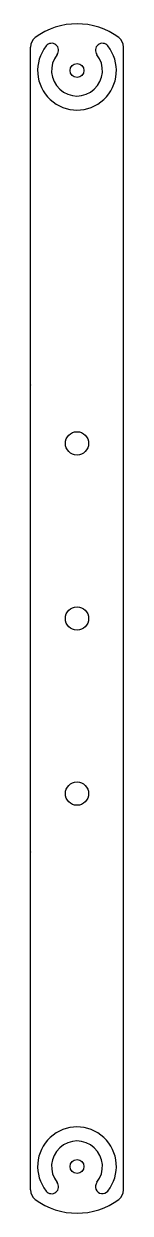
# Model space of a CAD drawing. Header units: millimetres. Extents: x 83 to 123, y -64 to 445.
import ezdxf

# ---------------------------------------------------------------- set-up
doc = ezdxf.new("R2010")
doc.units = ezdxf.units.MM
doc.layers.add('C06390-A', color=7, linetype='Continuous')

msp = doc.modelspace()

# ---------------------------------------------------------------- linework, layer by layer
at = {"layer": 'C06390-A', "color": 7, "linetype": 'Continuous'}
for p, q in [((83.22, 315.28), (83.22, 435.33)), ((123.22, 315.28), (123.22, 435.33)), ((83.22, 290.58), (83.22, 315.28)), ((83.22, 315.28), (83.22, 315.28)), ((123.22, 290.58), (123.22, 315.28)), ((123.22, 315.28), (123.22, 315.28)), ((83.22, 290.58), (83.22, 290.57)), ((83.22, 90.58), (83.22, 290.57)), ((123.22, 290.57), (123.22, 290.58)), ((123.22, 90.58), (123.22, 290.57)), ((83.22, 90.58), (83.22, 90.57)), ((83.22, 65.87), (83.22, 90.57)), ((123.22, 90.57), (123.22, 90.58)), ((123.22, 65.87), (123.22, 90.57)), ((83.22, -54.18), (83.22, 65.87)), ((83.22, 65.87), (83.22, 65.87)), ((123.22, -54.18), (123.22, 65.87)), ((123.22, 65.87), (123.22, 65.87))]:
    msp.add_line(p, q, dxfattribs=at)
for centre, radius in [((103.22, 425.28), 3), ((103.22, 265.57), 5), ((103.22, 190.57), 5), ((103.22, 115.57), 5), ((103.22, -44.13), 3)]:
    msp.add_circle(centre, radius, dxfattribs=at)
for centre, radius, start, end in [((103.22, 415.09), 30.19, 53.4535, 126.5465), ((88.22, 435.33), 5, 126.5465, 180), ((118.22, 435.33), 5, 0, 53.4535), ((103.22, 425.28), 16.93, 141.666, 38.3128), ((92.29, 433.92), 3, 321.666, 141.666), ((114.15, 433.92), 3, 38.3128, 218.3128), ((103.22, 425.28), 10.93, 141.666, 38.3128), ((103.22, -44.13), 16.93, 321.6872, 218.334), ((103.22, -44.13), 10.93, 321.6872, 218.334), ((92.29, -52.77), 3, 218.334, 38.334), ((114.15, -52.77), 3, 141.6872, 321.6872), ((88.22, -54.18), 5, 180, 233.4535), ((118.22, -54.18), 5, 306.5465, 0), ((103.22, -33.94), 30.19, 233.4535, 306.5465)]:
    msp.add_arc(centre, radius, start, end, dxfattribs=at)

doc.saveas('drawing.dxf')
